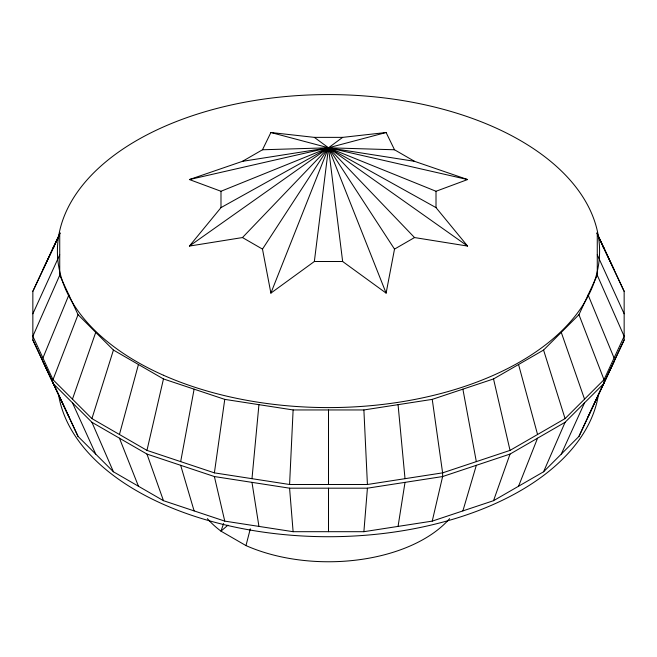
<?xml version="1.0" encoding="UTF-8"?>
<svg xmlns="http://www.w3.org/2000/svg" width="657" height="657" viewBox="0 0 657 657"><rect width="100%" height="100%" fill="white"/><g stroke="black" fill="none" stroke-linecap="round" stroke-linejoin="round"><path stroke-width="0.99" d="M624.15 291.33L597.27 234.344L597.27 275.201L624.15 336.277L604.005 379.689L565.077 418.608L510.037 450.39L442.613 472.859L367.419 484.496L289.581 484.496L293.112 409.952L224.76 399.374L163.47 378.949L113.431 350.058L78.043 314.67L59.73 275.201L59.73 234.344L32.85 291.33L32.85 339.965L78.043 436.412L113.431 471.792L163.47 500.683L224.76 521.116L293.112 531.694L363.888 531.694L432.24 521.116L493.53 500.683L543.569 471.792L578.957 436.412L624.15 339.965L624.15 291.33L597.09 233.284M363.888 531.694L367.419 488.184L442.613 476.547L510.037 454.077L565.077 422.295L604.005 383.376L604.005 379.689L578.957 314.67L597.27 275.201M251.984 478.674L258.94 404.663M394.512 149.771L328.5 147.792L262.488 249.11L270.889 293.112L314.35 261.511L328.5 147.792L342.65 137.37L386.111 132.509L394.512 149.771L414.526 161.326L467.587 179.55L436.01 191.269L328.5 147.792L270.889 132.509L262.488 149.771L242.474 161.326L189.413 179.55L220.99 191.269L328.5 147.792L386.111 132.509M289.581 484.496L214.387 472.859L224.76 399.374M398.06 526.405L405.016 482.369M180.675 461.625L194.111 389.158M314.35 261.511L342.65 261.511L386.111 293.112L394.512 249.11L328.5 147.792L314.35 137.37L270.889 132.509M214.387 472.859L146.963 450.39L163.47 378.949M432.24 521.116L442.613 476.547L442.613 472.859L432.24 399.374L493.53 378.949L543.569 350.058L578.957 314.67M207.39 518.644A135.547 78.257 0 0 0 220.966 531.143L245.981 545.589L250.301 528.828M119.443 434.499L138.446 364.504M462.889 510.9L476.325 465.312M146.963 450.39L91.923 418.608L113.431 350.058M72.459 399.144L95.733 332.36M223.651 523.489L220.966 531.143L227.979 525.148M493.53 500.683L510.037 454.077M91.923 418.608L52.995 379.689L78.043 314.67M270.889 293.112L328.5 147.792L414.526 161.326M518.554 486.237L537.557 438.186M42.927 357.983L68.886 294.936M543.569 471.792L565.077 422.295M59.73 275.201L32.85 336.277L52.995 379.689M561.267 454.102L584.541 402.84M32.85 313.8L59.73 254.776M32.85 291.33L59.91 233.284M578.957 436.412L597.27 396.943M42.927 269.625L60.23 232.948M597.706 396.023L601.171 388.673M602.042 386.833L624.15 339.965M588.114 416.678L614.073 361.67M262.488 149.771L328.5 147.792L414.526 237.555L467.587 246.071L436.01 207.612L328.5 147.792L242.474 237.555L189.413 246.071L220.99 207.612L328.5 147.792L467.587 179.55M52.995 247.919L54.441 246.474M189.413 246.071L328.5 147.792L467.587 246.071M394.512 249.11L414.526 237.555M189.413 179.55L328.5 147.792L386.111 293.112M242.474 161.326L328.5 147.792L342.65 261.511M293.112 409.952L363.888 409.952L432.24 399.374M314.35 137.37L342.65 137.37M52.995 383.376L91.923 422.295L146.963 454.077L214.387 476.547L289.581 488.184L367.419 488.184M242.474 237.555L262.488 249.11M602.559 246.474L604.005 247.919M596.77 232.948L614.073 269.625M32.85 339.965L54.958 386.833M55.829 388.673L59.294 396.023M42.927 361.67L68.886 416.678M59.73 396.943L78.043 436.412M597.27 254.776L624.15 313.8M72.459 402.84L95.733 454.102M91.923 422.295L113.431 471.792M588.114 294.936L614.073 357.983M119.443 438.186L138.446 486.237M146.963 454.077L163.47 500.683M561.267 332.36L584.541 399.144M543.569 350.058L565.077 418.608M180.675 465.312L194.111 510.9M518.554 364.504L537.557 434.499M214.387 476.547L224.76 521.116M493.53 378.949L510.037 450.39M462.889 389.158L476.325 461.625M251.984 482.369L258.94 526.405M398.06 404.663L405.016 478.674M289.581 488.184L293.112 531.694M363.888 409.952L367.419 484.496M436.01 191.269L436.01 207.612M328.5 409.952L328.5 484.496M328.5 488.184L328.5 531.694M220.99 191.269L220.99 207.612M449.61 518.644A135.547 78.257 0 0 1 245.981 545.589M598.1 396.598A271.095 156.514 0 0 1 328.5 536.72A271.095 156.514 0 0 1 58.9 396.598M163.47 375.254A271.095 156.514 0 0 0 597.27 271.513A271.095 156.514 0 0 0 224.76 106.483A271.095 156.514 0 0 0 163.47 375.254"/></g></svg>
